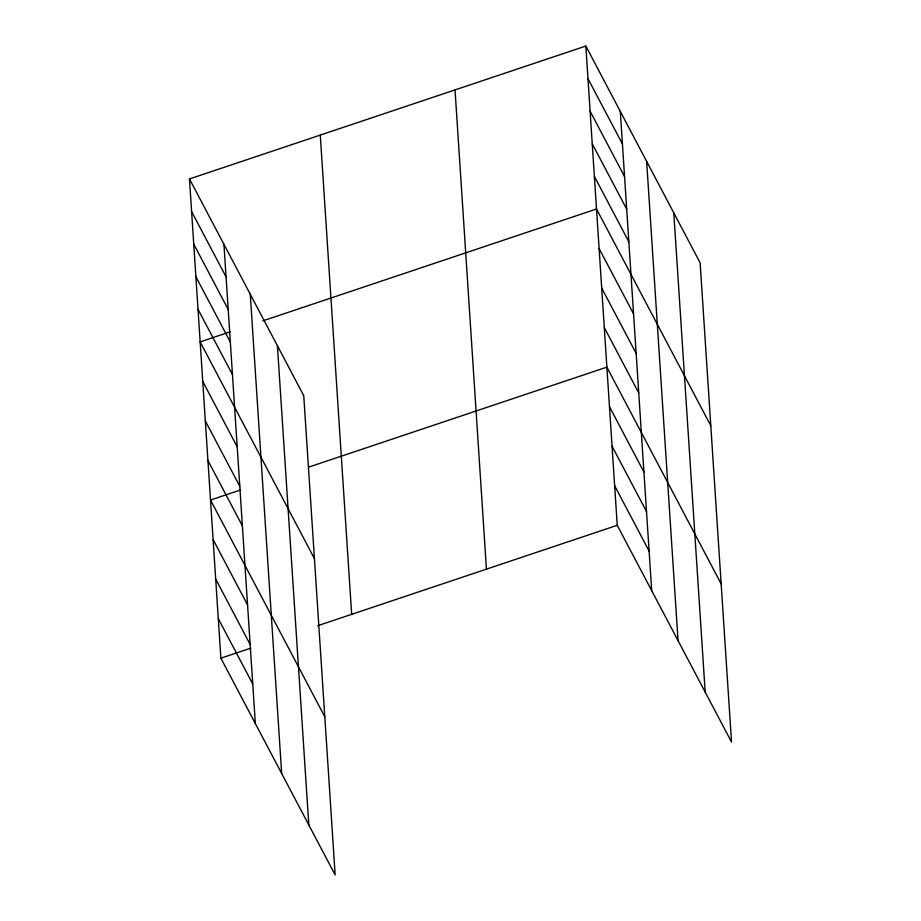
<?xml version="1.0" encoding="UTF-8"?>
<svg xmlns="http://www.w3.org/2000/svg" width="921" height="921" viewBox="0 0 921 921"><rect width="100%" height="100%" fill="white"/><g stroke="black" fill="none" stroke-linecap="round" stroke-linejoin="round"><path stroke-width="1.38" d="M189.473 178.939L303.757 395.708L335.163 874.95L220.879 658.181L189.473 178.939L585.837 46.05L700.121 262.819L731.527 742.061L617.243 525.292L585.837 46.05M230.123 331.836L200.145 341.887L314.441 558.656M262.819 320.865L596.509 208.998L710.805 425.755M240.485 489.984L210.518 500.034L324.802 716.803M308.616 467.143L606.881 367.145L721.166 583.914M220.879 658.181L250.857 648.131M317.618 625.75L617.243 525.292M587.966 78.642L622.435 143.998M590.108 111.222L624.565 176.579M592.238 143.814L626.706 209.171M594.379 176.406L628.836 241.763M599.099 248.532L633.567 313.888M601.701 288.066L636.158 353.422M604.291 327.6L638.748 392.968M609.472 406.679L643.929 472.036M612.062 446.213L646.519 511.569M614.652 485.758L649.109 551.115M191.603 211.531L226.059 276.887M193.744 244.111L228.201 309.479M195.874 276.703L230.331 342.059M198.015 309.295L232.472 374.651M202.735 381.421L237.192 446.777M205.325 420.955L239.794 486.311M207.916 460.5L242.384 525.856M213.108 539.568L247.565 604.924M215.698 579.102L250.155 644.47M218.289 618.647L252.745 684.004M673.781 212.855L705.187 692.097M646.634 161.371L678.052 640.613M620.293 111.406L651.7 590.649M455.032 89.901L486.438 569.143M320.266 135.088L351.672 614.33M277.417 345.743L308.823 824.986M250.27 294.26L281.676 773.502M223.93 244.295L255.336 723.538"/></g></svg>
